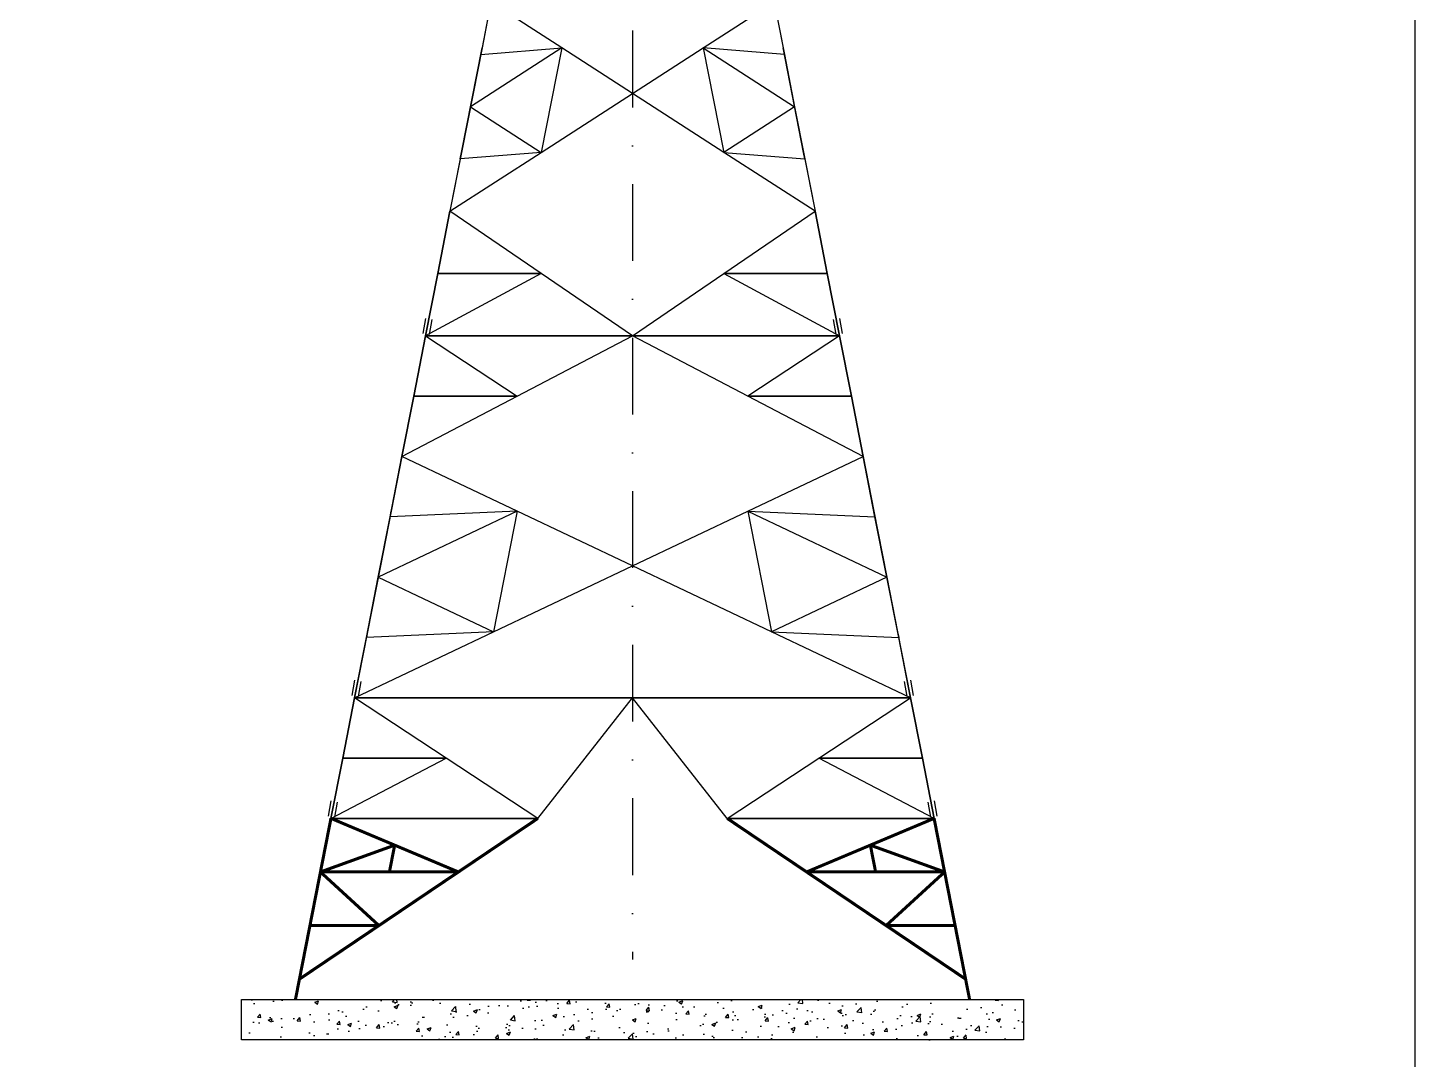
# Model space of a CAD drawing. Extents: x 610737 to 626957, y -3756 to 7724.
# Drawn here: x 625149 to 626957, y 239 to 1583 of the extents above; entities that cross this region are included whole.
import ezdxf

# ---------------------------------------------------------------- set-up
doc = ezdxf.new("R2010")
doc.units = 0
doc.header["$LTSCALE"] = 200
doc.header["$MEASUREMENT"] = 0
doc.linetypes.add('DASHDOT', pattern=[1, 0.5, -0.25, 0, -0.25])
doc.layers.add('LS', color=7, linetype='CONTINUOUS')
doc.layers.add('MZ', color=6, linetype='DASHDOT')

msp = doc.modelspace()

# ---------------------------------------------------------------- hatches: boundary and pattern name
at = {"layer": 'LS'}
h = msp.add_hatch(dxfattribs=at)
h.set_pattern_fill('AR-CONC', color=3, scale=7.200107, style=0)
h.set_pattern_definition([(50, (602910.913, -4235.636), (51.6435, -4.51822), [5.40008, -59.40088]), (355, (602910.913, -4235.636), (-9.99024, 54.15864), [4.32006, -47.5207]), (100.4514, (602915.217, -4236.013), (41.65329, 49.64038), [4.58936, -50.48298]), (46.1842, (602910.913, -4221.236), (76.8425, -11.91755), [8.10012, -89.10132]), (96.6356, (602917.32, -4222.23), (67.29671, 70.13753), [6.88404, -75.72446]), (351.1842, (602910.91, -4221.236), (67.29666, 70.13758), [6.4801, -71.28106]), (21, (602918.114, -4224.836), (42.977945, -28.98899), [5.40008, -59.40088]), (326, (602918.114, -4224.836), (17.51896, 52.21158), [4.32006, -47.5207]), (71.4514, (602921.695, -4227.25), (60.49693, 23.22254), [4.58936, -50.48298]), (37.5, (602910.913, -4235.636), (0.875523, 23.968713), [0, -46.944696, 0, -48.240715, 0, -47.700707]), (7.5, (602910.913, -4235.636), (18.941288, 28.398064), [0, -27.504408, 0, -45.86468, 0, -18.18027]), (327.5, (602894.857, -4235.636), (38.435785, -1.623975), [0, -18.000267, 0, -56.160833, 0, -74.521105]), (317.5, (602887.657, -4235.636), (41.990027, 7.207666), [0, -23.400347, 0, -37.296553, 0, -52.920785])])
h.paths.add_polyline_path([(626446.083, 316.461), (625427.363, 316.461), (625427.363, 263.979), (626446.083, 263.979)])

# ---------------------------------------------------------------- linework, layer by layer
at = {"layer": 'LS', "color": 6, "ltscale": 0.01}
for p, q in [((625752.275, 1616.368), (625738.913, 1548.248)), ((625752.275, 1616.368), (625738.913, 1548.248)), ((625752.275, 1616.368), (625740.642, 1556.842)), ((625752.275, 1616.368), (625740.642, 1556.842)), ((625844.499, 1556.842), (625752.275, 1616.368)), ((625844.499, 1556.842), (625752.275, 1616.368)), ((626028.947, 1556.842), (626121.171, 1616.368)), ((626028.947, 1556.842), (626121.171, 1616.368)), ((626121.171, 1616.368), (626134.533, 1548.248)), ((626121.171, 1616.368), (626134.533, 1548.248)), ((626121.171, 1616.368), (626132.804, 1556.842)), ((626121.171, 1616.368), (626132.804, 1556.842)), ((625713.918, 1420.602), (625740.642, 1556.842)), ((625713.918, 1420.602), (625740.642, 1556.842)), ((625844.499, 1556.842), (625725.604, 1480.128)), ((625844.499, 1556.842), (625725.604, 1480.128)), ((625740.642, 1556.842), (625725.604, 1480.128)), ((625740.642, 1556.842), (625725.604, 1480.128)), ((625740.642, 1556.842), (625728.957, 1497.368)), ((625740.642, 1556.842), (625728.957, 1497.368)), ((625738.913, 1548.248), (625844.499, 1556.842)), ((625738.913, 1548.248), (625844.499, 1556.842)), ((625738.913, 1548.248), (625740.642, 1556.842)), ((625738.913, 1548.248), (625740.642, 1556.842)), ((625844.499, 1556.842), (625817.775, 1420.602)), ((625844.499, 1556.842), (625817.775, 1420.602)), ((625936.723, 1497.368), (625844.499, 1556.842)), ((625936.723, 1497.368), (625844.499, 1556.842)), ((625936.723, 1497.368), (626028.947, 1556.842)), ((625936.723, 1497.368), (626028.947, 1556.842)), ((626134.533, 1548.248), (626028.947, 1556.842)), ((626134.533, 1548.248), (626028.947, 1556.842)), ((626028.947, 1556.842), (626147.843, 1480.128)), ((626028.947, 1556.842), (626147.843, 1480.128)), ((626028.947, 1556.842), (626055.671, 1420.602)), ((626028.947, 1556.842), (626055.671, 1420.602)), ((626134.533, 1548.248), (626132.804, 1556.842)), ((626134.533, 1548.248), (626132.804, 1556.842)), ((626132.804, 1556.842), (626147.843, 1480.128)), ((626132.804, 1556.842), (626147.843, 1480.128)), ((626159.528, 1420.602), (626132.804, 1556.842)), ((626159.528, 1420.602), (626132.804, 1556.842)), ((626132.804, 1556.842), (626144.489, 1497.368)), ((626132.804, 1556.842), (626144.489, 1497.368)), ((625738.913, 1548.248), (625725.604, 1480.128)), ((625738.913, 1548.248), (625725.604, 1480.128)), ((626134.533, 1548.248), (626147.843, 1480.128)), ((626134.533, 1548.248), (626147.843, 1480.128)), ((625728.957, 1497.368), (625713.918, 1420.602)), ((625728.957, 1497.368), (625713.918, 1420.602)), ((625817.775, 1420.602), (625936.723, 1497.368)), ((625817.775, 1420.602), (625936.723, 1497.368)), ((626055.671, 1420.602), (625936.723, 1497.368)), ((626055.671, 1420.602), (625936.723, 1497.368)), ((626144.489, 1497.368), (626159.528, 1420.602)), ((626144.489, 1497.368), (626159.528, 1420.602)), ((625725.604, 1480.128), (625712.242, 1412.008)), ((625725.604, 1480.128), (625712.242, 1412.008)), ((625725.604, 1480.128), (625713.918, 1420.602)), ((625725.604, 1480.128), (625713.918, 1420.602)), ((625725.604, 1480.128), (625817.775, 1420.602)), ((625725.604, 1480.128), (625817.775, 1420.602)), ((626147.843, 1480.128), (626055.671, 1420.602)), ((626147.843, 1480.128), (626055.671, 1420.602)), ((626147.843, 1480.128), (626159.528, 1420.602)), ((626147.843, 1480.128), (626159.528, 1420.602)), ((626147.843, 1480.128), (626161.205, 1412.008)), ((626147.843, 1480.128), (626161.205, 1412.008)), ((625698.88, 1343.888), (625817.775, 1420.602)), ((625698.88, 1343.888), (625817.775, 1420.602)), ((625713.918, 1420.602), (625698.88, 1343.888)), ((625713.918, 1420.602), (625698.88, 1343.888)), ((625712.242, 1412.008), (625698.88, 1343.888)), ((625712.242, 1412.008), (625698.88, 1343.888)), ((625817.775, 1420.602), (625712.242, 1412.008)), ((625817.775, 1420.602), (625712.242, 1412.008)), ((625712.242, 1412.008), (625713.918, 1420.602)), ((625712.242, 1412.008), (625713.918, 1420.602)), ((626055.671, 1420.602), (626161.205, 1412.008)), ((626055.671, 1420.602), (626161.205, 1412.008)), ((626174.567, 1343.888), (626055.671, 1420.602)), ((626174.567, 1343.888), (626055.671, 1420.602)), ((626161.205, 1412.008), (626159.528, 1420.602)), ((626161.205, 1412.008), (626159.528, 1420.602)), ((626159.528, 1420.602), (626174.567, 1343.888)), ((626159.528, 1420.602), (626174.567, 1343.888)), ((626161.205, 1412.008), (626174.567, 1343.888)), ((626161.205, 1412.008), (626174.567, 1343.888)), ((625682.95, 1262.668), (625698.88, 1343.888)), ((625682.95, 1262.668), (625698.88, 1343.888)), ((625698.88, 1343.888), (625682.95, 1262.668)), ((625698.88, 1343.888), (625682.95, 1262.668)), ((625817.775, 1262.668), (625698.88, 1343.888)), ((625817.775, 1262.668), (625698.88, 1343.888)), ((626055.671, 1262.668), (626174.567, 1343.888)), ((626055.671, 1262.668), (626174.567, 1343.888)), ((626190.496, 1262.668), (626174.567, 1343.888)), ((626190.496, 1262.668), (626174.567, 1343.888)), ((626174.567, 1343.888), (626190.496, 1262.668)), ((626174.567, 1343.888), (626190.496, 1262.668)), ((625817.775, 1262.668), (625667.02, 1181.448)), ((625817.775, 1262.668), (625667.02, 1181.448)), ((625682.95, 1262.668), (625667.02, 1181.448)), ((625682.95, 1262.668), (625667.02, 1181.448)), ((625667.02, 1181.448), (625682.95, 1262.668)), ((625667.02, 1181.448), (625682.95, 1262.668)), ((625682.95, 1262.668), (625667.02, 1181.448)), ((625682.95, 1262.668), (625667.02, 1181.448)), ((625682.95, 1262.668), (625817.775, 1262.668)), ((625817.775, 1262.668), (625682.95, 1262.668)), ((625936.723, 1181.448), (625817.775, 1262.668)), ((625936.723, 1181.448), (625817.775, 1262.668)), ((625936.723, 1181.448), (626055.671, 1262.668)), ((625936.723, 1181.448), (626055.671, 1262.668)), ((626055.671, 1262.668), (626190.496, 1262.668)), ((626190.496, 1262.668), (626055.671, 1262.668)), ((626055.671, 1262.668), (626206.426, 1181.448)), ((626055.671, 1262.668), (626206.426, 1181.448)), ((626190.496, 1262.668), (626206.426, 1181.448)), ((626190.496, 1262.668), (626206.426, 1181.448)), ((626206.426, 1181.448), (626190.496, 1262.668)), ((626206.426, 1181.448), (626190.496, 1262.668)), ((626190.496, 1262.668), (626206.426, 1181.448)), ((626190.496, 1262.668), (626206.426, 1181.448)), ((625667.116, 1204.202), (625663.607, 1184.521)), ((625675.37, 1202.73), (625671.861, 1183.049)), ((626198.076, 1202.73), (626201.586, 1183.049)), ((626206.33, 1204.202), (626209.84, 1184.521)), ((625667.02, 1181.448), (625651.615, 1102.848)), ((625667.02, 1181.448), (625651.615, 1102.848)), ((625651.615, 1102.848), (625667.02, 1181.448)), ((625651.615, 1102.848), (625667.02, 1181.448)), ((625667.02, 1181.448), (625651.615, 1102.848)), ((625667.02, 1181.448), (625651.615, 1102.848)), ((625801.846, 1181.448), (625667.02, 1181.448)), ((625667.02, 1181.448), (625801.846, 1181.448)), ((625667.02, 1181.448), (625801.846, 1181.448)), ((625667.02, 1181.448), (625801.846, 1181.448)), ((625667.02, 1181.448), (625801.846, 1181.448)), ((625801.846, 1181.448), (625667.02, 1181.448)), ((625801.846, 1181.448), (625667.02, 1181.448)), ((625801.846, 1181.448), (625667.02, 1181.448)), ((625667.02, 1181.448), (625786.44, 1102.848)), ((625667.02, 1181.448), (625786.44, 1102.848)), ((625786.44, 1102.848), (625936.723, 1181.448)), ((625786.44, 1102.848), (625936.723, 1181.448)), ((625801.846, 1181.448), (625936.723, 1181.448)), ((625936.723, 1181.448), (625801.846, 1181.448)), ((625936.723, 1181.448), (625801.846, 1181.448)), ((625936.723, 1181.448), (625801.846, 1181.448)), ((625936.723, 1181.448), (626071.601, 1181.448)), ((626071.601, 1181.448), (625936.723, 1181.448)), ((625936.723, 1181.448), (626071.601, 1181.448)), ((625936.723, 1181.448), (626071.601, 1181.448)), ((626087.006, 1102.848), (625936.723, 1181.448)), ((626087.006, 1102.848), (625936.723, 1181.448)), ((626206.426, 1181.448), (626071.601, 1181.448)), ((626071.601, 1181.448), (626206.426, 1181.448)), ((626206.426, 1181.448), (626071.601, 1181.448)), ((626206.426, 1181.448), (626071.601, 1181.448)), ((626071.601, 1181.448), (626206.426, 1181.448)), ((626206.426, 1181.448), (626071.601, 1181.448)), ((626071.601, 1181.448), (626206.426, 1181.448)), ((626206.426, 1181.448), (626087.006, 1102.848)), ((626206.426, 1181.448), (626087.006, 1102.848)), ((626206.426, 1181.448), (626221.832, 1102.848)), ((626206.426, 1181.448), (626221.832, 1102.848)), ((626221.832, 1102.848), (626206.426, 1181.448)), ((626221.832, 1102.848), (626206.426, 1181.448)), ((626206.426, 1181.448), (626221.832, 1102.848)), ((626206.426, 1181.448), (626221.832, 1102.848)), ((625636.209, 1024.248), (625651.615, 1102.848)), ((625636.209, 1024.248), (625651.615, 1102.848)), ((625636.209, 1024.248), (625786.44, 1102.848)), ((625636.209, 1024.248), (625786.44, 1102.848)), ((625651.615, 1102.848), (625636.209, 1024.248)), ((625651.615, 1102.848), (625636.209, 1024.248)), ((625651.615, 1102.848), (625786.44, 1102.848)), ((625786.44, 1102.848), (625651.615, 1102.848)), ((626087.006, 1102.848), (626221.832, 1102.848)), ((626221.832, 1102.848), (626087.006, 1102.848)), ((626237.237, 1024.248), (626087.006, 1102.848)), ((626237.237, 1024.248), (626087.006, 1102.848)), ((626237.237, 1024.248), (626221.832, 1102.848)), ((626237.237, 1024.248), (626221.832, 1102.848)), ((626221.832, 1102.848), (626237.237, 1024.248)), ((626221.832, 1102.848), (626237.237, 1024.248)), ((625620.804, 945.648), (625636.209, 1024.248)), ((625620.804, 945.648), (625636.209, 1024.248)), ((625636.209, 1024.248), (625622.218, 952.984)), ((625636.209, 1024.248), (625622.218, 952.984)), ((625786.44, 952.984), (625636.209, 1024.248)), ((625786.44, 952.984), (625636.209, 1024.248)), ((626087.006, 952.984), (626237.237, 1024.248)), ((626087.006, 952.984), (626237.237, 1024.248)), ((626252.643, 945.648), (626237.237, 1024.248)), ((626252.643, 945.648), (626237.237, 1024.248)), ((626237.237, 1024.248), (626251.228, 952.984)), ((626237.237, 1024.248), (626251.228, 952.984)), ((625622.218, 952.984), (625591.407, 795.784)), ((625622.218, 952.984), (625591.407, 795.784)), ((625622.218, 952.984), (625605.346, 867.048)), ((625622.218, 952.984), (625605.346, 867.048)), ((625786.44, 952.984), (625605.346, 867.048)), ((625786.44, 952.984), (625605.346, 867.048)), ((625605.346, 867.048), (625620.804, 945.648)), ((625605.346, 867.048), (625620.804, 945.648)), ((625622.218, 952.984), (625608.228, 881.668)), ((625622.218, 952.984), (625608.228, 881.668)), ((625786.44, 952.984), (625620.804, 945.648)), ((625786.44, 952.984), (625620.804, 945.648)), ((625620.804, 945.648), (625622.218, 952.984)), ((625620.804, 945.648), (625622.218, 952.984)), ((625786.44, 952.984), (625755.629, 795.784)), ((625786.44, 952.984), (625755.629, 795.784)), ((625936.723, 881.668), (625786.44, 952.984)), ((625936.723, 881.668), (625786.44, 952.984)), ((625936.723, 881.668), (626087.006, 952.984)), ((625936.723, 881.668), (626087.006, 952.984)), ((626087.006, 952.984), (626252.643, 945.648)), ((626087.006, 952.984), (626252.643, 945.648)), ((626087.006, 952.984), (626268.101, 867.048)), ((626087.006, 952.984), (626268.101, 867.048)), ((626087.006, 952.984), (626117.818, 795.784)), ((626087.006, 952.984), (626117.818, 795.784)), ((626252.643, 945.648), (626251.228, 952.984)), ((626252.643, 945.648), (626251.228, 952.984)), ((626251.228, 952.984), (626268.101, 867.048)), ((626251.228, 952.984), (626268.101, 867.048)), ((626251.228, 952.984), (626282.039, 795.784)), ((626251.228, 952.984), (626282.039, 795.784)), ((626251.228, 952.984), (626265.219, 881.668)), ((626251.228, 952.984), (626265.219, 881.668)), ((626268.101, 867.048), (626252.643, 945.648)), ((626268.101, 867.048), (626252.643, 945.648)), ((625608.228, 881.668), (625591.407, 795.784)), ((625608.228, 881.668), (625591.407, 795.784)), ((625755.629, 795.784), (625936.723, 881.668)), ((625755.629, 795.784), (625936.723, 881.668)), ((626117.818, 795.784), (625936.723, 881.668)), ((626117.818, 795.784), (625936.723, 881.668)), ((626265.219, 881.668), (626282.039, 795.784)), ((626265.219, 881.668), (626282.039, 795.784)), ((625589.94, 788.448), (625605.346, 867.048)), ((625589.94, 788.448), (625605.346, 867.048)), ((625605.346, 867.048), (625591.407, 795.784)), ((625605.346, 867.048), (625591.407, 795.784)), ((625605.346, 867.048), (625755.629, 795.784)), ((625605.346, 867.048), (625755.629, 795.784)), ((626268.101, 867.048), (626117.818, 795.784)), ((626268.101, 867.048), (626117.818, 795.784)), ((626268.101, 867.048), (626282.039, 795.784)), ((626268.101, 867.048), (626282.039, 795.784)), ((626283.506, 788.448), (626268.101, 867.048)), ((626283.506, 788.448), (626268.101, 867.048)), ((625574.534, 709.848), (625755.629, 795.784)), ((625574.534, 709.848), (625755.629, 795.784)), ((625591.407, 795.784), (625574.534, 709.848)), ((625591.407, 795.784), (625574.534, 709.848)), ((625591.407, 795.784), (625589.94, 788.448)), ((625591.407, 795.784), (625589.94, 788.448)), ((625755.629, 795.784), (625589.94, 788.448)), ((625755.629, 795.784), (625589.94, 788.448)), ((626117.818, 795.784), (626283.506, 788.448)), ((626117.818, 795.784), (626283.506, 788.448)), ((626298.912, 709.848), (626117.818, 795.784)), ((626298.912, 709.848), (626117.818, 795.784)), ((626282.039, 795.784), (626283.506, 788.448)), ((626282.039, 795.784), (626283.506, 788.448)), ((626282.039, 795.784), (626298.912, 709.848)), ((626282.039, 795.784), (626298.912, 709.848)), ((625574.534, 709.848), (625589.94, 788.448)), ((625574.534, 709.848), (625589.94, 788.448)), ((626298.912, 709.848), (626283.506, 788.448)), ((626298.912, 709.848), (626283.506, 788.448)), ((625574.63, 732.602), (625571.121, 712.921)), ((625582.884, 731.13), (625579.375, 711.449)), ((626290.562, 731.13), (626294.072, 711.449)), ((626298.816, 732.602), (626302.326, 712.921)), ((625574.534, 709.848), (625543.723, 552.648)), ((625574.534, 709.848), (625543.723, 552.648)), ((625559.129, 631.248), (625574.534, 709.848)), ((625559.129, 631.248), (625574.534, 709.848)), ((625574.534, 709.848), (625559.129, 631.248)), ((625574.534, 709.848), (625559.129, 631.248)), ((625574.534, 709.848), (625695.264, 709.848)), ((625574.534, 709.848), (625695.264, 709.848)), ((625574.534, 709.848), (625634.899, 709.848)), ((625574.534, 709.848), (625634.899, 709.848)), ((625574.534, 709.848), (625634.899, 709.848)), ((625694.006, 631.248), (625574.534, 709.848)), ((625694.006, 631.248), (625574.534, 709.848)), ((625574.534, 709.848), (625755.629, 709.848)), ((625755.629, 709.848), (625574.534, 709.848)), ((625574.534, 709.848), (625695.264, 709.848)), ((625574.534, 709.848), (625695.264, 709.848)), ((625574.534, 709.848), (625634.899, 709.848)), ((625574.534, 709.848), (625634.899, 709.848)), ((625574.534, 709.848), (626298.912, 709.848)), ((625634.899, 709.848), (625695.264, 709.848)), ((625634.899, 709.848), (625695.264, 709.848)), ((625695.264, 709.848), (625815.994, 709.848)), ((625695.264, 709.848), (625815.994, 709.848)), ((625695.264, 709.848), (625755.629, 709.848)), ((625695.264, 709.848), (625755.629, 709.848)), ((625755.629, 709.848), (625815.994, 709.848)), ((625755.629, 709.848), (625815.994, 709.848)), ((625755.629, 709.848), (625936.723, 709.848)), ((625936.723, 709.848), (625755.629, 709.848)), ((625813.426, 552.648), (625936.723, 709.848)), ((625813.426, 552.648), (625936.723, 709.848)), ((625815.994, 709.848), (625936.723, 709.848)), ((625815.994, 709.848), (625936.723, 709.848)), ((625815.994, 709.848), (625936.723, 709.848)), ((625815.994, 709.848), (625936.723, 709.848)), ((626060.02, 552.648), (625936.723, 709.848)), ((626060.02, 552.648), (625936.723, 709.848)), ((625936.723, 709.848), (626117.818, 709.848)), ((626117.818, 709.848), (625936.723, 709.848)), ((626057.453, 709.848), (625936.723, 709.848)), ((626057.453, 709.848), (625936.723, 709.848)), ((625936.723, 709.848), (626057.453, 709.848)), ((625936.723, 709.848), (626057.453, 709.848)), ((626117.818, 709.848), (626057.453, 709.848)), ((626117.818, 709.848), (626057.453, 709.848)), ((626178.182, 709.848), (626057.453, 709.848)), ((626178.182, 709.848), (626057.453, 709.848)), ((626117.818, 709.848), (626298.912, 709.848)), ((626298.912, 709.848), (626117.818, 709.848)), ((626178.182, 709.848), (626117.818, 709.848)), ((626178.182, 709.848), (626117.818, 709.848)), ((626298.912, 709.848), (626178.182, 709.848)), ((626178.182, 709.848), (626298.912, 709.848)), ((626298.912, 709.848), (626178.182, 709.848)), ((626298.912, 709.848), (626178.182, 709.848)), ((626238.547, 709.848), (626178.182, 709.848)), ((626238.547, 709.848), (626178.182, 709.848)), ((626179.44, 631.248), (626298.912, 709.848)), ((626179.44, 631.248), (626298.912, 709.848)), ((626298.912, 709.848), (626238.547, 709.848)), ((626298.912, 709.848), (626238.547, 709.848)), ((626238.547, 709.848), (626298.912, 709.848)), ((626298.912, 709.848), (626238.547, 709.848)), ((626298.912, 709.848), (626238.547, 709.848)), ((626298.912, 709.848), (626329.723, 552.648)), ((626298.912, 709.848), (626329.723, 552.648)), ((626314.318, 631.248), (626298.912, 709.848)), ((626314.318, 631.248), (626298.912, 709.848)), ((626298.912, 709.848), (626314.318, 631.248)), ((626298.912, 709.848), (626314.318, 631.248)), ((625543.723, 552.648), (625694.006, 631.248)), ((625543.723, 552.648), (625694.006, 631.248)), ((625543.723, 552.648), (625559.129, 631.248)), ((625543.723, 552.648), (625559.129, 631.248)), ((625543.723, 552.648), (625559.129, 631.248)), ((625543.723, 552.648), (625559.129, 631.248)), ((625559.129, 631.248), (625543.723, 552.648)), ((625559.129, 631.248), (625543.723, 552.648)), ((625559.129, 631.248), (625694.006, 631.248)), ((625694.006, 631.248), (625559.129, 631.248)), ((625813.426, 552.648), (625694.006, 631.248)), ((625813.426, 552.648), (625694.006, 631.248)), ((626060.02, 552.648), (626179.44, 631.248)), ((626060.02, 552.648), (626179.44, 631.248)), ((626329.723, 552.648), (626179.44, 631.248)), ((626329.723, 552.648), (626179.44, 631.248)), ((626179.44, 631.248), (626314.318, 631.248)), ((626314.318, 631.248), (626179.44, 631.248)), ((626329.723, 552.648), (626314.318, 631.248)), ((626329.723, 552.648), (626314.318, 631.248)), ((626329.723, 552.648), (626314.318, 631.248)), ((626329.723, 552.648), (626314.318, 631.248)), ((626314.318, 631.248), (626329.723, 552.648)), ((626314.318, 631.248), (626329.723, 552.648)), ((625543.819, 575.402), (625540.31, 555.721)), ((625552.073, 573.93), (625548.563, 554.249)), ((626321.374, 573.93), (626324.883, 554.249)), ((626329.627, 575.402), (626333.137, 555.721)), ((625543.723, 552.648), (625678.548, 552.648)), ((625543.723, 552.648), (625678.548, 552.648)), ((625678.548, 552.648), (625543.723, 552.648)), ((625543.723, 552.648), (625678.548, 552.648)), ((625678.548, 552.648), (625543.723, 552.648)), ((625678.548, 552.648), (625543.723, 552.648)), ((625543.723, 552.648), (625678.548, 552.648)), ((625678.548, 552.648), (625543.723, 552.648)), ((625813.426, 552.648), (625678.548, 552.648)), ((625813.426, 552.648), (625678.548, 552.648)), ((625678.548, 552.648), (625813.426, 552.648)), ((625813.426, 552.648), (625678.548, 552.648)), ((626060.02, 552.648), (626194.898, 552.648)), ((626060.02, 552.648), (626194.898, 552.648)), ((626060.02, 552.648), (626194.898, 552.648)), ((626194.898, 552.648), (626060.02, 552.648)), ((626060.123, 552.648), (626329.723, 552.648)), ((626329.723, 552.648), (626194.898, 552.648)), ((626329.723, 552.648), (626194.898, 552.648)), ((626329.723, 552.648), (626194.898, 552.648)), ((626194.898, 552.648), (626329.723, 552.648)), ((626194.898, 552.648), (626329.723, 552.648)), ((626194.898, 552.648), (626329.723, 552.648)), ((626194.898, 552.648), (626329.723, 552.648)), ((626329.723, 552.648), (626194.898, 552.648))]:
    msp.add_line(p, q, dxfattribs=at)
at = {"layer": 'LS', "color": 8}
msp.add_lwpolyline([(610736.515, 7724.403), (610736.515, -3755.597), (623456.515, -3755.597), (623456.515, -2155.597), (626956.515, -2155.597), (626956.515, 7724.403), (610736.515, 7724.403)], close=True, dxfattribs=at)
at = {"layer": 'LS', "color": 3, "ltscale": 0.01, "const_width": 4}
for points in [[(625543.826, 552.648), (625502.76, 343.128)], [(625813.426, 552.648), (625502.76, 343.128)], [(625709.871, 482.808), (625543.826, 552.648)], [(626060.02, 552.648), (626370.686, 343.128)], [(626163.576, 482.808), (626329.62, 552.648)], [(626329.62, 552.648), (626370.686, 343.128)], [(625530.138, 482.808), (625626.849, 517.728)], [(625626.849, 517.728), (625620.004, 482.808)], [(626343.309, 482.808), (626246.598, 517.728)], [(626246.598, 517.728), (626253.442, 482.808)], [(625606.316, 412.968), (625530.138, 482.808)], [(625530.138, 482.808), (625709.871, 482.808)], [(626343.309, 482.808), (626163.576, 482.808)], [(626267.131, 412.968), (626343.309, 482.808)], [(625518.166, 421.728), (625497.534, 316.461)], [(626355.281, 421.728), (626375.913, 316.461)], [(625516.449, 412.968), (625606.316, 412.968)], [(626356.998, 412.968), (626267.131, 412.968)]]:
    msp.add_lwpolyline(points, dxfattribs=at)
at = {"layer": 'LS', "color": 3}
msp.add_lwpolyline([(625427.363, 316.461), (626446.083, 316.461), (626446.083, 263.979), (625427.363, 263.979)], close=True, dxfattribs=at)
at = {"layer": 'MZ'}
msp.add_line((625936.723, 2779.89), (625936.723, 368.841), dxfattribs=at)

doc.saveas('drawing.dxf')
